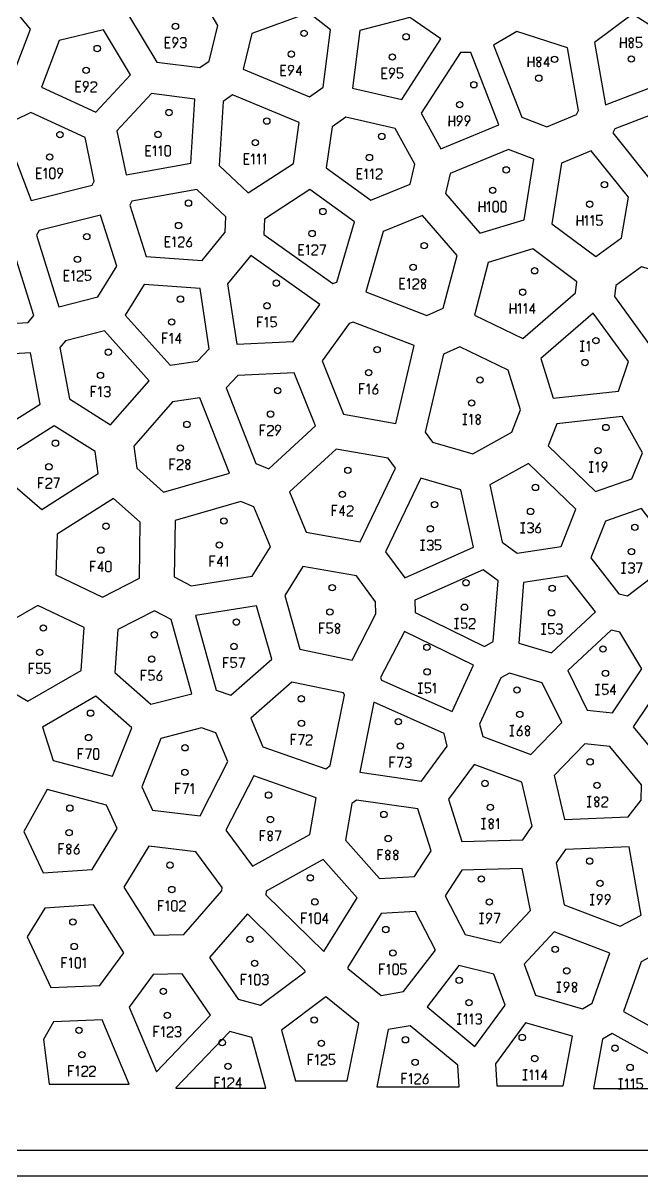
# Model space of a CAD drawing. Extents: x -13 to 2451, y -13 to 1232.
# Drawn here: x 1415 to 1719, y -13 to 552 of the extents above; entities that cross this region are included whole.
import ezdxf

# ---------------------------------------------------------------- set-up
doc = ezdxf.new("R2010")
doc.units = 0
for name, color, linetype in [('BOARDCUT', 7, 'CONTINUOUS'), ('OUTLINES', 7, 'CONTINUOUS'), ('PINHOLES', 7, 'CONTINUOUS'), ('STOCK', 7, 'CONTINUOUS')]:
    doc.layers.add(name, color=color, linetype=linetype)

msp = doc.modelspace()

# ---------------------------------------------------------------- linework, layer by layer
at = {"layer": 'BOARDCUT'}
msp.add_lwpolyline([(0, 0), (2438.4, 0), (2438.4, 1219.2), (0, 1219.2)], close=True, dxfattribs=at)
at = {"layer": 'OUTLINES'}
for points in [[(1392.742, 572.893), (1375.051, 547.032), (1402.722, 522.812), (1410.323, 526.526), (1419.034, 549.236), (1400.861, 571.263), (1392.742, 572.893)], [(1502.067, 530.45), (1506.69, 533.621), (1510.907, 551.05), (1501.019, 567.838), (1474.265, 569.304), (1467.623, 555.267), (1480.912, 533.155), (1502.067, 530.45)], [(1555.474, 557.298), (1527.481, 547.097), (1523.251, 529.614), (1555.902, 516.143), (1562.583, 520.869), (1566.091, 548.994), (1555.474, 557.298)], [(1620.261, 544.625), (1604.945, 555.071), (1580.474, 548.61), (1576.96, 520.434), (1601.111, 514.843), (1620.261, 544.625)], [(1700.89, 512.208), (1730.303, 523.552), (1731.455, 545.714), (1714.233, 556.657), (1695.501, 542.807), (1700.89, 512.208)], [(1433.127, 543.677), (1424.392, 520.907), (1451.148, 508.636), (1468.067, 526.847), (1454.784, 548.95), (1433.127, 543.677)], [(1657.48, 548.206), (1646.081, 541.495), (1659.837, 506.191), (1672.167, 501.361), (1686.747, 507.471), (1687.76, 509.42), (1682.357, 540.103), (1657.48, 548.206)], [(1620.199, 490.607), (1648.654, 502.415), (1634.876, 537.777), (1629.814, 537.916), (1610.619, 508.063), (1620.199, 490.607)], [(1497.714, 483.692), (1499.611, 514.978), (1478.402, 517.69), (1461.433, 499.426), (1465.872, 477.914), (1497.714, 483.692)], [(1518.098, 517.044), (1513.451, 513.856), (1511.549, 482.486), (1525.774, 469.015), (1547.932, 483.486), (1550.817, 503.544), (1518.098, 517.044)], [(1750.007, 499.457), (1734.95, 511.735), (1705.482, 500.37), (1704.469, 498.422), (1722.602, 475.702), (1750.105, 485.227), (1750.007, 499.457)], [(1449.312, 472.867), (1450.336, 474.736), (1445.91, 496.189), (1419.151, 508.461), (1411.529, 504.736), (1407.605, 496.377), (1419.373, 465.337), (1449.312, 472.867)], [(1605.117, 473.376), (1607.485, 483.151), (1597.897, 500.622), (1573.668, 506.231), (1566.953, 501.481), (1564.06, 481.364), (1585.865, 465.516), (1605.117, 473.376)], [(1665.727, 485.546), (1653.342, 490.397), (1624.807, 478.556), (1622.435, 468.761), (1639.312, 449.241), (1661.051, 455.836), (1665.727, 485.546)], [(1696.157, 437.807), (1708.826, 447.101), (1712.158, 466.892), (1693.95, 489.705), (1679.323, 483.576), (1674.653, 453.901), (1696.157, 437.807)], [(1514.86, 457.269), (1500.651, 470.726), (1468.758, 464.938), (1467.73, 463.061), (1475.759, 437.871), (1503.15, 435.858), (1514.543, 449.729), (1514.86, 457.269)], [(1555.992, 470.68), (1533.759, 456.16), (1533.441, 448.586), (1567.306, 424.581), (1569.226, 425.286), (1577.807, 454.825), (1555.992, 470.68)], [(1453.322, 458.181), (1423.355, 450.644), (1421.966, 448.396), (1432.907, 413.284), (1452.09, 418.164), (1461.323, 433.078), (1453.322, 458.181)], [(1628.175, 438.448), (1611.282, 457.985), (1591.974, 450.103), (1583.372, 420.491), (1613.288, 408.927), (1621.398, 412.547), (1628.175, 438.448)], [(1417.852, 405.564), (1420.618, 408.977), (1409.711, 443.98), (1383.875, 435.956), (1382.481, 409.312), (1390.126, 403.915), (1417.852, 405.564)], [(1686.175, 420.003), (1686.81, 425.459), (1665.255, 441.592), (1643.49, 434.989), (1636.711, 409.081), (1660.413, 397.679), (1686.175, 420.003)], [(1547.766, 396.195), (1560.928, 414.417), (1527.097, 438.397), (1515.666, 424.48), (1520.144, 394.881), (1547.766, 396.195)], [(1742.789, 425.762), (1718.572, 432.868), (1705.964, 423.619), (1705.334, 418.203), (1722.528, 394.654), (1747.212, 401.052), (1742.789, 425.762)], [(1465.533, 409.187), (1487.466, 384.608), (1500.904, 386.517), (1506.641, 392.646), (1502.18, 422.136), (1474.796, 424.148), (1465.533, 409.187)], [(1712.137, 386.456), (1694.872, 410.101), (1669.192, 387.849), (1675.219, 368.399), (1707.27, 371.891), (1712.137, 386.456)], [(1436.21, 396.634), (1433.436, 393.211), (1438.125, 368.059), (1458.241, 355.415), (1477.248, 377.017), (1455.389, 401.514), (1436.21, 396.634)], [(1598.083, 356.114), (1607.064, 394.205), (1577.173, 405.759), (1575.249, 405.054), (1562.052, 386.783), (1572.53, 360.61), (1598.083, 356.114)], [(1423.735, 365.587), (1419.069, 390.62), (1391.392, 388.975), (1388.84, 346.529), (1392.684, 346.014), (1423.735, 365.587)], [(1621.468, 389.98), (1612.48, 351.86), (1616.111, 346.976), (1635.86, 341.179), (1654.979, 351.777), (1659.312, 362.698), (1653.268, 382.202), (1629.576, 393.6), (1621.468, 389.98)], [(1529.511, 336.423), (1535.847, 333.837), (1558.692, 354.829), (1548.251, 380.909), (1520.655, 379.596), (1514.902, 373.451), (1529.511, 336.423)], [(1488.692, 366.642), (1469.649, 345), (1471.181, 334.116), (1484.299, 322.343), (1516.659, 331.676), (1502.111, 368.548), (1488.692, 366.642)], [(1713.817, 328.859), (1719.031, 341.699), (1709.041, 359.415), (1677.117, 355.936), (1672.813, 345.089), (1695.974, 322.644), (1713.817, 328.859)], [(1424.529, 313.977), (1452.245, 331.465), (1450.724, 342.275), (1430.706, 354.857), (1399.659, 335.287), (1424.529, 313.977)], [(1580.69, 298.086), (1597.939, 334.16), (1594.322, 339.024), (1568.854, 343.505), (1546.004, 322.508), (1554.228, 302.732), (1580.69, 298.086)], [(1686.415, 314.004), (1663.224, 336.478), (1644.211, 325.938), (1650.315, 297.913), (1657.651, 292.546), (1679.274, 295.81), (1686.415, 314.004)], [(1630.029, 323.499), (1610.366, 329.271), (1593.122, 293.207), (1602.477, 280.486), (1636.141, 295.44), (1630.029, 323.499)], [(1431.538, 281.92), (1454.413, 270.972), (1472.412, 280.202), (1472.799, 307.663), (1459.78, 319.347), (1432.084, 301.872), (1431.538, 281.92)], [(1536.672, 295.564), (1528.503, 315.207), (1522.208, 317.776), (1489.923, 308.465), (1489.534, 280.86), (1497.84, 276.545), (1527.795, 281.286), (1536.672, 295.564)], [(1711.77, 271.59), (1736.714, 290.747), (1718.538, 314.308), (1700.865, 308.152), (1693.801, 290.154), (1707.538, 272.61), (1711.77, 271.59)], [(1588.139, 268.703), (1578.837, 281.35), (1552.536, 285.968), (1543.653, 271.68), (1551.133, 245.437), (1576.682, 240.118), (1588.397, 262.754), (1588.139, 268.703)], [(1640.921, 284.289), (1607.389, 269.393), (1607.648, 263.433), (1641.653, 246.833), (1645.912, 249.176), (1648.237, 278.936), (1640.921, 284.289)], [(1674.522, 243.654), (1695.999, 263.713), (1682.2, 281.337), (1660.711, 278.093), (1658.395, 248.438), (1674.522, 243.654)], [(1445.344, 256.035), (1422.643, 266.9), (1408.423, 258.644), (1402.382, 244.068), (1407.032, 226.3), (1417.68, 219.946), (1443.876, 235.061), (1445.344, 256.035)], [(1517.18, 222.855), (1537.29, 240.528), (1529.845, 266.646), (1500.011, 261.925), (1510.112, 225.341), (1517.18, 222.855)], [(1488.048, 260.007), (1479.812, 264.286), (1461.87, 255.085), (1460.395, 234.017), (1478.093, 218.419), (1498.105, 223.58), (1488.048, 260.007)], [(1718.742, 235.834), (1707.963, 253.813), (1703.743, 254.83), (1682.427, 234.921), (1691.948, 215.516), (1704.34, 214.292), (1718.742, 235.834)], [(1636.247, 237.604), (1602.363, 254.145), (1590.668, 231.546), (1591.13, 230.333), (1625.774, 214.847), (1636.247, 237.604)], [(1664.365, 193.892), (1679.462, 209.507), (1669.91, 228.974), (1653.853, 233.738), (1649.627, 231.413), (1639.199, 208.753), (1640.769, 202.573), (1664.365, 193.892)], [(1563.873, 186.792), (1566.027, 188.448), (1572.918, 222.853), (1572.458, 224.06), (1547.095, 229.34), (1527.036, 211.711), (1533.015, 197.661), (1563.873, 186.792)], [(1748.723, 225.266), (1728.804, 228.759), (1714.55, 207.438), (1729.981, 188.685), (1753.357, 208.026), (1748.723, 225.266)], [(1451.116, 222.379), (1424.99, 207.305), (1430.125, 190.93), (1459.329, 183.234), (1468.687, 206.893), (1451.116, 222.379)], [(1587.333, 219.552), (1580.437, 185.123), (1610.777, 180.822), (1623.375, 197.965), (1621.806, 204.142), (1587.333, 219.552)], [(1473.641, 178.059), (1478.847, 166.492), (1502.169, 163.736), (1515.841, 190.476), (1509.907, 204.421), (1502.909, 206.882), (1483.012, 201.751), (1473.641, 178.059)], [(1712.11, 163.236), (1718.354, 171.442), (1718.592, 178.939), (1703.078, 197.794), (1690.747, 199.012), (1675.773, 183.524), (1680.753, 161.981), (1712.11, 163.236)], [(1664.987, 158.693), (1659.993, 180.294), (1636.527, 188.927), (1623.99, 171.867), (1630.521, 151.252), (1660.376, 152.044), (1664.987, 158.693)], [(1514.88, 156.718), (1527.89, 139.095), (1556.015, 154.674), (1559.172, 172.669), (1528.55, 183.454), (1514.88, 156.718)], [(1449.22, 137.494), (1461.468, 157.517), (1456.304, 168.989), (1427.298, 176.632), (1415.824, 156.179), (1425.231, 135.919), (1449.22, 137.494)], [(1578.788, 171.507), (1576.648, 169.863), (1573.488, 151.849), (1590.192, 133.004), (1607.253, 133.976), (1615.425, 146.672), (1608.909, 167.238), (1578.788, 171.507)], [(1477.006, 148.894), (1464.766, 128.883), (1479.737, 105.281), (1494.241, 105.559), (1512.861, 126.951), (1513.021, 128.692), (1500.123, 146.162), (1477.006, 148.894)], [(1708.174, 109.652), (1718.386, 115.147), (1712.462, 148.604), (1681.304, 147.357), (1676.735, 140.767), (1680.704, 120.163), (1708.174, 109.652)], [(1562.831, 97.226), (1579.191, 123.611), (1562.596, 142.332), (1534.624, 126.837), (1534.463, 125.09), (1562.831, 97.226)], [(1630.479, 137.187), (1622.349, 124.556), (1632.111, 105.622), (1649.363, 101.465), (1664.086, 117.337), (1660.111, 137.972), (1630.479, 137.187)], [(1464.764, 96.686), (1449.908, 120.104), (1426.12, 118.542), (1417.38, 104.446), (1429.068, 79.6), (1453.014, 80.623), (1464.764, 96.686)], [(1531.762, 71.046), (1553.656, 87.407), (1553.605, 88.013), (1525.419, 115.697), (1506.859, 94.374), (1520.843, 74.008), (1531.762, 71.046)], [(1607.841, 116.845), (1590.937, 115.883), (1574.623, 89.571), (1574.675, 88.962), (1590.943, 75.719), (1601.844, 77.624), (1617.563, 97.991), (1607.841, 116.845)], [(1694.464, 72.023), (1703.059, 96.442), (1675.73, 106.899), (1661.104, 91.133), (1666.591, 75.844), (1689.668, 69.156), (1694.464, 72.023)], [(1739.305, 51.528), (1753.02, 73.03), (1731.219, 96.938), (1728.441, 97.663), (1718.343, 92.228), (1709.799, 67.955), (1739.305, 51.528)], [(1507.372, 66.067), (1493.484, 86.293), (1479.126, 86.018), (1467.403, 69.993), (1480.748, 38.358), (1507.372, 66.067)], [(1646.208, 86.26), (1629.1, 90.382), (1613.448, 70.102), (1636.881, 50.738), (1651.685, 70.998), (1646.208, 86.26)], [(1548.988, 33.86), (1574.361, 33.86), (1579.958, 61.949), (1563.84, 75.07), (1542.067, 58.799), (1548.988, 33.86)], [(1428.189, 32.216), (1467.382, 32.216), (1467.394, 32.354), (1454.125, 63.808), (1430.37, 62.793), (1425.369, 54.197), (1428.189, 32.216)], [(1647.688, 31.524), (1680.253, 31.524), (1684.676, 55.751), (1661.752, 62.394), (1647.021, 42.233), (1647.688, 31.524)], [(1490.217, 30.359), (1534.49, 30.359), (1527.596, 55.197), (1516.781, 58.131), (1490.229, 30.497), (1490.217, 30.359)], [(1588.842, 30.948), (1629.209, 30.948), (1628.542, 41.652), (1605.235, 60.912), (1594.438, 59.026), (1588.842, 30.948)], [(1695.034, 30.175), (1734.309, 30.175), (1733.593, 40.803), (1704.194, 57.17), (1699.444, 54.331), (1695.034, 30.175)]]:
    msp.add_lwpolyline(points, close=True, dxfattribs=at)
at = {"layer": 'PINHOLES'}
for centre in [(1490.121, 550.641), (1553.171, 547.269), (1603.196, 545.564), (1451.768, 539.8), (1546.891, 537.043), (1596.448, 535.641), (1675.929, 534.481), (1713.551, 534.701), (1446.314, 529.111), (1668.24, 525.268), (1636.381, 522.047), (1486.94, 508.428), (1629.438, 512.259), (1534.896, 504.241), (1433.471, 497.565), (1481.583, 497.69), (1591.26, 496.728), (1529.252, 493.651), (1428.449, 486.667), (1585.205, 486.368), (1652.254, 480.333), (1700.419, 473.057), (1645.649, 470.314), (1496.509, 464.031), (1693.155, 463.505), (1562.384, 459.927), (1491.619, 453.072), (1446.639, 447.613), (1557.122, 449.142), (1612.068, 443.227), (1442.087, 436.51), (1606.618, 432.536), (1666.167, 430.882), (1539.544, 424.825), (1492.562, 416.999), (1660.335, 420.394), (1534.989, 413.723), (1488.288, 405.786), (1696.223, 396.676), (1457.203, 390.978), (1588.962, 392.232), (1690.897, 385.922), (1453.367, 379.607), (1584.858, 380.956), (1639.421, 377.378), (1540.26, 372.12), (1635.293, 366.11), (1536.714, 360.656), (1495.724, 355.57), (1701.1, 354.081), (1431.301, 346.39), (1492.494, 344.013), (1697.225, 342.723), (1428.062, 334.835), (1574.616, 333.067), (1571.961, 321.365), (1666.596, 324.691), (1617.108, 316.251), (1664.177, 312.937), (1456.041, 305.71), (1513.846, 308.263), (1615.08, 304.423), (1715.307, 305.149), (1453.521, 293.977), (1511.627, 296.47), (1713.659, 293.262), (1566.958, 275.609), (1632.541, 277.977), (1674.781, 275.281), (1631.782, 266.001), (1519.968, 258.72), (1565.808, 263.664), (1674.46, 263.286), (1425.343, 255.799), (1479.773, 252.509), (1423.514, 243.939), (1518.779, 246.779), (1613.352, 246.34), (1699.67, 245.518), (1478.482, 240.579), (1613.493, 234.341), (1700.906, 233.582), (1657.51, 225.439), (1551.802, 221.133), (1448.47, 214.089), (1658.918, 213.522), (1551.88, 209.134), (1599.349, 209.951), (1447.52, 202.127), (1494.804, 197.128), (1600.342, 197.992), (1494.713, 185.128), (1693.402, 190.223), (1641.838, 179.627), (1535.758, 173.922), (1696.788, 178.71), (1438.335, 167.545), (1592.287, 164.443), (1644.472, 167.92), (1536.667, 161.956), (1437.977, 155.551), (1594.412, 152.632), (1693.199, 141.589), (1487.43, 139.619), (1556.267, 133.391), (1640.024, 132.839), (1698.251, 130.704), (1488.305, 127.651), (1558.462, 121.593), (1643.994, 121.514), (1439.824, 111.741), (1593.228, 108.061), (1526.67, 103.277), (1440.467, 99.758), (1596.702, 96.575), (1676.276, 98.378), (1528.907, 91.487), (1681.935, 87.796), (1484.129, 77.811), (1629.224, 83.181), (1634.011, 72.177), (1486.099, 65.974), (1558.125, 63.721), (1442.795, 58.622), (1660.109, 55.153), (1513.042, 52.663), (1561.667, 52.256), (1602.872, 54.021), (1705.605, 49.908), (1444.254, 46.711), (1666.247, 44.842), (1515.886, 41.005), (1607.613, 42.997), (1713.009, 40.464)]:
    msp.add_circle(centre, 1.55, dxfattribs=at)
at = {"layer": 'STOCK'}
msp.add_lwpolyline([(-12.7, -12.7), (2451.1, -12.7), (2451.1, 1231.9), (-12.7, 1231.9)], close=True, dxfattribs=at)
at = {"layer": 'TEXT'}
for points in [[(1487.521, 545.141), (1485.021, 545.141), (1485.021, 542.641), (1486.821, 542.641), (1485.021, 542.641), (1485.021, 540.141), (1487.521, 540.141)], [(1489.121, 540.141), (1490.721, 542.391), (1491.371, 543.741), (1490.971, 544.841), (1489.871, 545.141), (1488.921, 544.741), (1488.621, 543.641), (1489.121, 542.641), (1490.371, 542.491), (1491.221, 543.241)], [(1492.471, 544.441), (1493.171, 545.141), (1494.521, 545.141), (1495.221, 544.441), (1495.221, 543.291), (1494.521, 542.641), (1493.571, 542.641), (1494.521, 542.641), (1495.221, 541.991), (1495.221, 540.841), (1494.521, 540.141), (1493.171, 540.141), (1492.471, 540.841)], [(1708.326, 545.201), (1708.326, 540.201), (1708.326, 542.701), (1711.076, 542.701), (1711.076, 545.201), (1711.076, 540.201)], [(1718.776, 545.201), (1716.026, 545.201), (1716.026, 542.951), (1717.726, 543.101), (1718.576, 542.501), (1718.776, 541.601), (1718.326, 540.501), (1716.826, 540.201), (1716.026, 540.801)], [(1544.291, 531.543), (1541.791, 531.543), (1541.791, 529.043), (1543.591, 529.043), (1541.791, 529.043), (1541.791, 526.543), (1544.291, 526.543)], [(1545.891, 526.543), (1547.491, 528.793), (1548.141, 530.143), (1547.741, 531.243), (1546.641, 531.543), (1545.691, 531.143), (1545.391, 530.043), (1545.891, 529.043), (1547.141, 528.893), (1547.991, 529.643)], [(1551.341, 526.543), (1551.341, 531.543), (1549.241, 528.143), (1551.991, 528.143)], [(1663.015, 535.768), (1663.015, 530.768), (1663.015, 533.268), (1665.765, 533.268), (1665.765, 535.768), (1665.765, 530.768)], [(1672.815, 530.768), (1672.815, 535.768), (1670.715, 532.368), (1673.465, 532.368)], [(1593.848, 530.141), (1591.348, 530.141), (1591.348, 527.641), (1593.148, 527.641), (1591.348, 527.641), (1591.348, 525.141), (1593.848, 525.141)], [(1595.448, 525.141), (1597.048, 527.391), (1597.698, 528.741), (1597.298, 529.841), (1596.198, 530.141), (1595.248, 529.741), (1594.948, 528.641), (1595.448, 527.641), (1596.698, 527.491), (1597.548, 528.241)], [(1601.548, 530.141), (1598.798, 530.141), (1598.798, 527.891), (1600.498, 528.041), (1601.348, 527.441), (1601.548, 526.541), (1601.098, 525.441), (1599.598, 525.141), (1598.798, 525.741)], [(1443.714, 523.611), (1441.214, 523.611), (1441.214, 521.111), (1443.014, 521.111), (1441.214, 521.111), (1441.214, 518.611), (1443.714, 518.611)], [(1445.314, 518.611), (1446.914, 520.861), (1447.564, 522.211), (1447.164, 523.311), (1446.064, 523.611), (1445.114, 523.211), (1444.814, 522.111), (1445.314, 521.111), (1446.564, 520.961), (1447.414, 521.711)], [(1448.664, 522.711), (1449.314, 523.511), (1450.764, 523.511), (1451.414, 522.711), (1451.414, 521.611), (1448.664, 519.211), (1448.664, 518.611), (1451.414, 518.611)], [(1624.213, 506.759), (1624.213, 501.759), (1624.213, 504.259), (1626.963, 504.259), (1626.963, 506.759), (1626.963, 501.759)], [(1628.563, 501.759), (1630.163, 504.009), (1630.813, 505.359), (1630.413, 506.459), (1629.313, 506.759), (1628.363, 506.359), (1628.063, 505.259), (1628.563, 504.259), (1629.813, 504.109), (1630.663, 504.859)], [(1632.413, 501.759), (1634.013, 504.009), (1634.663, 505.359), (1634.263, 506.459), (1633.163, 506.759), (1632.213, 506.359), (1631.913, 505.259), (1632.413, 504.259), (1633.663, 504.109), (1634.513, 504.859)], [(1478.058, 492.19), (1475.558, 492.19), (1475.558, 489.69), (1477.358, 489.69), (1475.558, 489.69), (1475.558, 487.19), (1478.058, 487.19)], [(1479.258, 490.94), (1480.158, 492.19), (1480.158, 487.19)], [(1482.108, 490.94), (1483.008, 492.19), (1483.008, 487.19)], [(1526.227, 488.151), (1523.727, 488.151), (1523.727, 485.651), (1525.527, 485.651), (1523.727, 485.651), (1523.727, 483.151), (1526.227, 483.151)], [(1527.427, 486.901), (1528.327, 488.151), (1528.327, 483.151)], [(1530.277, 486.901), (1531.177, 488.151), (1531.177, 483.151)], [(1533.127, 486.901), (1534.027, 488.151), (1534.027, 483.151)], [(1424.424, 481.167), (1421.924, 481.167), (1421.924, 478.667), (1423.724, 478.667), (1421.924, 478.667), (1421.924, 476.167), (1424.424, 476.167)], [(1425.624, 479.917), (1426.524, 481.167), (1426.524, 476.167)], [(1432.724, 476.167), (1434.324, 478.417), (1434.974, 479.767), (1434.574, 480.867), (1433.474, 481.167), (1432.524, 480.767), (1432.224, 479.667), (1432.724, 478.667), (1433.974, 478.517), (1434.824, 479.267)], [(1581.68, 480.868), (1579.18, 480.868), (1579.18, 478.368), (1580.98, 478.368), (1579.18, 478.368), (1579.18, 475.868), (1581.68, 475.868)], [(1582.88, 479.618), (1583.78, 480.868), (1583.78, 475.868)], [(1585.73, 479.618), (1586.63, 480.868), (1586.63, 475.868)], [(1588.48, 479.968), (1589.13, 480.768), (1590.58, 480.768), (1591.23, 479.968), (1591.23, 478.868), (1588.48, 476.468), (1588.48, 475.868), (1591.23, 475.868)], [(1638.999, 464.814), (1638.999, 459.814), (1638.999, 462.314), (1641.749, 462.314), (1641.749, 464.814), (1641.749, 459.814)], [(1642.949, 463.564), (1643.849, 464.814), (1643.849, 459.814)], [(1687.005, 458.005), (1687.005, 453.005), (1687.005, 455.505), (1689.755, 455.505), (1689.755, 458.005), (1689.755, 453.005)], [(1690.955, 456.755), (1691.855, 458.005), (1691.855, 453.005)], [(1693.805, 456.755), (1694.705, 458.005), (1694.705, 453.005)], [(1699.305, 458.005), (1696.555, 458.005), (1696.555, 455.755), (1698.255, 455.905), (1699.105, 455.305), (1699.305, 454.405), (1698.855, 453.305), (1697.355, 453.005), (1696.555, 453.605)], [(1487.594, 447.572), (1485.094, 447.572), (1485.094, 445.072), (1486.894, 445.072), (1485.094, 445.072), (1485.094, 442.572), (1487.594, 442.572)], [(1488.794, 446.322), (1489.694, 447.572), (1489.694, 442.572)], [(1491.544, 446.672), (1492.194, 447.472), (1493.644, 447.472), (1494.294, 446.672), (1494.294, 445.572), (1491.544, 443.172), (1491.544, 442.572), (1494.294, 442.572)], [(1497.644, 447.572), (1496.044, 445.322), (1495.394, 443.972), (1495.794, 442.872), (1496.894, 442.572), (1497.844, 442.972), (1498.144, 444.072), (1497.644, 445.072), (1496.394, 445.222), (1495.544, 444.472)], [(1553.097, 443.642), (1550.597, 443.642), (1550.597, 441.142), (1552.397, 441.142), (1550.597, 441.142), (1550.597, 438.642), (1553.097, 438.642)], [(1554.297, 442.392), (1555.197, 443.642), (1555.197, 438.642)], [(1557.047, 442.742), (1557.697, 443.542), (1559.147, 443.542), (1559.797, 442.742), (1559.797, 441.642), (1557.047, 439.242), (1557.047, 438.642), (1559.797, 438.642)], [(1560.897, 443.642), (1563.647, 443.642), (1561.797, 438.642)], [(1438.062, 431.01), (1435.562, 431.01), (1435.562, 428.51), (1437.362, 428.51), (1435.562, 428.51), (1435.562, 426.01), (1438.062, 426.01)], [(1439.262, 429.76), (1440.162, 431.01), (1440.162, 426.01)], [(1442.012, 430.11), (1442.662, 430.91), (1444.112, 430.91), (1444.762, 430.11), (1444.762, 429.01), (1442.012, 426.61), (1442.012, 426.01), (1444.762, 426.01)], [(1448.612, 431.01), (1445.862, 431.01), (1445.862, 428.76), (1447.562, 428.91), (1448.412, 428.31), (1448.612, 427.41), (1448.162, 426.31), (1446.662, 426.01), (1445.862, 426.61)], [(1602.593, 427.036), (1600.093, 427.036), (1600.093, 424.536), (1601.893, 424.536), (1600.093, 424.536), (1600.093, 422.036), (1602.593, 422.036)], [(1603.793, 425.786), (1604.693, 427.036), (1604.693, 422.036)], [(1606.543, 426.136), (1607.193, 426.936), (1608.643, 426.936), (1609.293, 426.136), (1609.293, 425.036), (1606.543, 422.636), (1606.543, 422.036), (1609.293, 422.036)], [(1654.185, 414.894), (1654.185, 409.894), (1654.185, 412.394), (1656.935, 412.394), (1656.935, 414.894), (1656.935, 409.894)], [(1658.135, 413.644), (1659.035, 414.894), (1659.035, 409.894)], [(1660.985, 413.644), (1661.885, 414.894), (1661.885, 409.894)], [(1665.835, 409.894), (1665.835, 414.894), (1663.735, 411.494), (1666.485, 411.494)], [(1532.889, 408.223), (1530.389, 408.223), (1530.389, 405.723), (1532.189, 405.723), (1530.389, 405.723), (1530.389, 403.223)], [(1534.089, 406.973), (1534.989, 408.223), (1534.989, 403.223)], [(1539.589, 408.223), (1536.839, 408.223), (1536.839, 405.973), (1538.539, 406.123), (1539.389, 405.523), (1539.589, 404.623), (1539.139, 403.523), (1537.639, 403.223), (1536.839, 403.823)], [(1486.188, 400.286), (1483.688, 400.286), (1483.688, 397.786), (1485.488, 397.786), (1483.688, 397.786), (1483.688, 395.286)], [(1487.388, 399.036), (1488.288, 400.286), (1488.288, 395.286)], [(1492.238, 395.286), (1492.238, 400.286), (1490.138, 396.886), (1492.888, 396.886)], [(1688.472, 396.422), (1690.472, 396.422), (1689.472, 396.422), (1689.472, 391.422), (1688.472, 391.422), (1690.472, 391.422)], [(1691.922, 395.172), (1692.822, 396.422), (1692.822, 391.422)], [(1451.267, 374.107), (1448.767, 374.107), (1448.767, 371.607), (1450.567, 371.607), (1448.767, 371.607), (1448.767, 369.107)], [(1452.467, 372.857), (1453.367, 374.107), (1453.367, 369.107)], [(1455.217, 373.407), (1455.917, 374.107), (1457.267, 374.107), (1457.967, 373.407), (1457.967, 372.257), (1457.267, 371.607), (1456.317, 371.607), (1457.267, 371.607), (1457.967, 370.957), (1457.967, 369.807), (1457.267, 369.107), (1455.917, 369.107), (1455.217, 369.807)], [(1582.758, 375.456), (1580.258, 375.456), (1580.258, 372.956), (1582.058, 372.956), (1580.258, 372.956), (1580.258, 370.456)], [(1583.958, 374.206), (1584.858, 375.456), (1584.858, 370.456)], [(1588.958, 375.456), (1587.358, 373.206), (1586.708, 371.856), (1587.108, 370.756), (1588.208, 370.456), (1589.158, 370.856), (1589.458, 371.956), (1588.958, 372.956), (1587.708, 373.106), (1586.858, 372.356)], [(1630.943, 360.61), (1632.943, 360.61), (1631.943, 360.61), (1631.943, 355.61), (1630.943, 355.61), (1632.943, 355.61)], [(1634.393, 359.36), (1635.293, 360.61), (1635.293, 355.61)], [(1534.114, 355.156), (1531.614, 355.156), (1531.614, 352.656), (1533.414, 352.656), (1531.614, 352.656), (1531.614, 350.156)], [(1535.214, 354.256), (1535.864, 355.056), (1537.314, 355.056), (1537.964, 354.256), (1537.964, 353.156), (1535.214, 350.756), (1535.214, 350.156), (1537.964, 350.156)], [(1539.564, 350.156), (1541.164, 352.406), (1541.814, 353.756), (1541.414, 354.856), (1540.314, 355.156), (1539.364, 354.756), (1539.064, 353.656), (1539.564, 352.656), (1540.814, 352.506), (1541.664, 353.256)], [(1489.894, 338.513), (1487.394, 338.513), (1487.394, 336.013), (1489.194, 336.013), (1487.394, 336.013), (1487.394, 333.513)], [(1490.994, 337.613), (1491.644, 338.413), (1493.094, 338.413), (1493.744, 337.613), (1493.744, 336.513), (1490.994, 334.113), (1490.994, 333.513), (1493.744, 333.513)], [(1692.875, 337.223), (1694.875, 337.223), (1693.875, 337.223), (1693.875, 332.223), (1692.875, 332.223), (1694.875, 332.223)], [(1696.325, 335.973), (1697.225, 337.223), (1697.225, 332.223)], [(1699.575, 332.223), (1701.175, 334.473), (1701.825, 335.823), (1701.425, 336.923), (1700.325, 337.223), (1699.375, 336.823), (1699.075, 335.723), (1699.575, 334.723), (1700.825, 334.573), (1701.675, 335.323)], [(1425.462, 329.335), (1422.962, 329.335), (1422.962, 326.835), (1424.762, 326.835), (1422.962, 326.835), (1422.962, 324.335)], [(1426.562, 328.435), (1427.212, 329.235), (1428.662, 329.235), (1429.312, 328.435), (1429.312, 327.335), (1426.562, 324.935), (1426.562, 324.335), (1429.312, 324.335)], [(1430.412, 329.335), (1433.162, 329.335), (1431.312, 324.335)], [(1569.361, 315.865), (1566.861, 315.865), (1566.861, 313.365), (1568.661, 313.365), (1566.861, 313.365), (1566.861, 310.865)], [(1572.561, 310.865), (1572.561, 315.865), (1570.461, 312.465), (1573.211, 312.465)], [(1574.311, 314.965), (1574.961, 315.765), (1576.411, 315.765), (1577.061, 314.965), (1577.061, 313.865), (1574.311, 311.465), (1574.311, 310.865), (1577.061, 310.865)], [(1659.327, 307.437), (1661.327, 307.437), (1660.327, 307.437), (1660.327, 302.437), (1659.327, 302.437), (1661.327, 302.437)], [(1662.677, 306.737), (1663.377, 307.437), (1664.727, 307.437), (1665.427, 306.737), (1665.427, 305.587), (1664.727, 304.937), (1663.777, 304.937), (1664.727, 304.937), (1665.427, 304.287), (1665.427, 303.137), (1664.727, 302.437), (1663.377, 302.437), (1662.677, 303.137)], [(1668.777, 307.437), (1667.177, 305.187), (1666.527, 303.837), (1666.927, 302.737), (1668.027, 302.437), (1668.977, 302.837), (1669.277, 303.937), (1668.777, 304.937), (1667.527, 305.087), (1666.677, 304.337)], [(1610.23, 298.923), (1612.23, 298.923), (1611.23, 298.923), (1611.23, 293.923), (1610.23, 293.923), (1612.23, 293.923)], [(1613.58, 298.223), (1614.28, 298.923), (1615.63, 298.923), (1616.33, 298.223), (1616.33, 297.073), (1615.63, 296.423), (1614.68, 296.423), (1615.63, 296.423), (1616.33, 295.773), (1616.33, 294.623), (1615.63, 293.923), (1614.28, 293.923), (1613.58, 294.623)], [(1620.18, 298.923), (1617.43, 298.923), (1617.43, 296.673), (1619.13, 296.823), (1619.98, 296.223), (1620.18, 295.323), (1619.73, 294.223), (1618.23, 293.923), (1617.43, 294.523)], [(1450.921, 288.477), (1448.421, 288.477), (1448.421, 285.977), (1450.221, 285.977), (1448.421, 285.977), (1448.421, 283.477)], [(1454.121, 283.477), (1454.121, 288.477), (1452.021, 285.077), (1454.771, 285.077)], [(1509.527, 290.97), (1507.027, 290.97), (1507.027, 288.47), (1508.827, 288.47), (1507.027, 288.47), (1507.027, 285.97)], [(1512.727, 285.97), (1512.727, 290.97), (1510.627, 287.57), (1513.377, 287.57)], [(1514.577, 289.72), (1515.477, 290.97), (1515.477, 285.97)], [(1708.809, 287.762), (1710.809, 287.762), (1709.809, 287.762), (1709.809, 282.762), (1708.809, 282.762), (1710.809, 282.762)], [(1712.159, 287.062), (1712.859, 287.762), (1714.209, 287.762), (1714.909, 287.062), (1714.909, 285.912), (1714.209, 285.262), (1713.259, 285.262), (1714.209, 285.262), (1714.909, 284.612), (1714.909, 283.462), (1714.209, 282.762), (1712.859, 282.762), (1712.159, 283.462)], [(1716.009, 287.762), (1718.759, 287.762), (1716.909, 282.762)], [(1626.932, 260.501), (1628.932, 260.501), (1627.932, 260.501), (1627.932, 255.501), (1626.932, 255.501), (1628.932, 255.501)], [(1633.032, 260.501), (1630.282, 260.501), (1630.282, 258.251), (1631.982, 258.401), (1632.832, 257.801), (1633.032, 256.901), (1632.582, 255.801), (1631.082, 255.501), (1630.282, 256.101)], [(1634.132, 259.601), (1634.782, 260.401), (1636.232, 260.401), (1636.882, 259.601), (1636.882, 258.501), (1634.132, 256.101), (1634.132, 255.501), (1636.882, 255.501)], [(1563.208, 258.164), (1560.708, 258.164), (1560.708, 255.664), (1562.508, 255.664), (1560.708, 255.664), (1560.708, 253.164)], [(1567.058, 258.164), (1564.308, 258.164), (1564.308, 255.914), (1566.008, 256.064), (1566.858, 255.464), (1567.058, 254.564), (1566.608, 253.464), (1565.108, 253.164), (1564.308, 253.764)], [(1669.61, 257.786), (1671.61, 257.786), (1670.61, 257.786), (1670.61, 252.786), (1669.61, 252.786), (1671.61, 252.786)], [(1675.71, 257.786), (1672.96, 257.786), (1672.96, 255.536), (1674.66, 255.686), (1675.51, 255.086), (1675.71, 254.186), (1675.26, 253.086), (1673.76, 252.786), (1672.96, 253.386)], [(1676.81, 257.086), (1677.51, 257.786), (1678.86, 257.786), (1679.56, 257.086), (1679.56, 255.936), (1678.86, 255.286), (1677.91, 255.286), (1678.86, 255.286), (1679.56, 254.636), (1679.56, 253.486), (1678.86, 252.786), (1677.51, 252.786), (1676.81, 253.486)], [(1420.914, 238.439), (1418.414, 238.439), (1418.414, 235.939), (1420.214, 235.939), (1418.414, 235.939), (1418.414, 233.439)], [(1424.764, 238.439), (1422.014, 238.439), (1422.014, 236.189), (1423.714, 236.339), (1424.564, 235.739), (1424.764, 234.839), (1424.314, 233.739), (1422.814, 233.439), (1422.014, 234.039)], [(1428.614, 238.439), (1425.864, 238.439), (1425.864, 236.189), (1427.564, 236.339), (1428.414, 235.739), (1428.614, 234.839), (1428.164, 233.739), (1426.664, 233.439), (1425.864, 234.039)], [(1516.179, 241.279), (1513.679, 241.279), (1513.679, 238.779), (1515.479, 238.779), (1513.679, 238.779), (1513.679, 236.279)], [(1520.029, 241.279), (1517.279, 241.279), (1517.279, 239.029), (1518.979, 239.179), (1519.829, 238.579), (1520.029, 237.679), (1519.579, 236.579), (1518.079, 236.279), (1517.279, 236.879)], [(1521.129, 241.279), (1523.879, 241.279), (1522.029, 236.279)], [(1475.882, 235.079), (1473.382, 235.079), (1473.382, 232.579), (1475.182, 232.579), (1473.382, 232.579), (1473.382, 230.079)], [(1479.732, 235.079), (1476.982, 235.079), (1476.982, 232.829), (1478.682, 232.979), (1479.532, 232.379), (1479.732, 231.479), (1479.282, 230.379), (1477.782, 230.079), (1476.982, 230.679)], [(1483.082, 235.079), (1481.482, 232.829), (1480.832, 231.479), (1481.232, 230.379), (1482.332, 230.079), (1483.282, 230.479), (1483.582, 231.579), (1483.082, 232.579), (1481.832, 232.729), (1480.982, 231.979)], [(1609.143, 228.841), (1611.143, 228.841), (1610.143, 228.841), (1610.143, 223.841), (1609.143, 223.841), (1611.143, 223.841)], [(1615.243, 228.841), (1612.493, 228.841), (1612.493, 226.591), (1614.193, 226.741), (1615.043, 226.141), (1615.243, 225.241), (1614.793, 224.141), (1613.293, 223.841), (1612.493, 224.441)], [(1616.443, 227.591), (1617.343, 228.841), (1617.343, 223.841)], [(1696.056, 228.082), (1698.056, 228.082), (1697.056, 228.082), (1697.056, 223.082), (1696.056, 223.082), (1698.056, 223.082)], [(1702.156, 228.082), (1699.406, 228.082), (1699.406, 225.832), (1701.106, 225.982), (1701.956, 225.382), (1702.156, 224.482), (1701.706, 223.382), (1700.206, 223.082), (1699.406, 223.682)], [(1705.356, 223.082), (1705.356, 228.082), (1703.256, 224.682), (1706.006, 224.682)], [(1549.28, 203.634), (1546.78, 203.634), (1546.78, 201.134), (1548.58, 201.134), (1546.78, 201.134), (1546.78, 198.634)], [(1550.38, 203.634), (1553.13, 203.634), (1551.28, 198.634)], [(1554.23, 202.734), (1554.88, 203.534), (1556.33, 203.534), (1556.98, 202.734), (1556.98, 201.634), (1554.23, 199.234), (1554.23, 198.634), (1556.98, 198.634)], [(1654.068, 208.022), (1656.068, 208.022), (1655.068, 208.022), (1655.068, 203.022), (1654.068, 203.022), (1656.068, 203.022)], [(1659.668, 208.022), (1658.068, 205.772), (1657.418, 204.422), (1657.818, 203.322), (1658.918, 203.022), (1659.868, 203.422), (1660.168, 204.522), (1659.668, 205.522), (1658.418, 205.672), (1657.568, 204.922)], [(1444.92, 196.627), (1442.42, 196.627), (1442.42, 194.127), (1444.22, 194.127), (1442.42, 194.127), (1442.42, 191.627)], [(1446.02, 196.627), (1448.77, 196.627), (1446.92, 191.627)], [(1597.742, 192.492), (1595.242, 192.492), (1595.242, 189.992), (1597.042, 189.992), (1595.242, 189.992), (1595.242, 187.492)], [(1598.842, 192.492), (1601.592, 192.492), (1599.742, 187.492)], [(1602.692, 191.792), (1603.392, 192.492), (1604.742, 192.492), (1605.442, 191.792), (1605.442, 190.642), (1604.742, 189.992), (1603.792, 189.992), (1604.742, 189.992), (1605.442, 189.342), (1605.442, 188.192), (1604.742, 187.492), (1603.392, 187.492), (1602.692, 188.192)], [(1492.613, 179.628), (1490.113, 179.628), (1490.113, 177.128), (1491.913, 177.128), (1490.113, 177.128), (1490.113, 174.628)], [(1493.713, 179.628), (1496.463, 179.628), (1494.613, 174.628)], [(1497.663, 178.378), (1498.563, 179.628), (1498.563, 174.628)], [(1691.938, 173.21), (1693.938, 173.21), (1692.938, 173.21), (1692.938, 168.21), (1691.938, 168.21), (1693.938, 168.21)], [(1699.138, 172.31), (1699.788, 173.11), (1701.238, 173.11), (1701.888, 172.31), (1701.888, 171.21), (1699.138, 168.81), (1699.138, 168.21), (1701.888, 168.21)], [(1640.122, 162.42), (1642.122, 162.42), (1641.122, 162.42), (1641.122, 157.42), (1640.122, 157.42), (1642.122, 157.42)], [(1647.422, 161.17), (1648.322, 162.42), (1648.322, 157.42)], [(1534.067, 156.456), (1531.567, 156.456), (1531.567, 153.956), (1533.367, 153.956), (1531.567, 153.956), (1531.567, 151.456)], [(1539.017, 156.456), (1541.767, 156.456), (1539.917, 151.456)], [(1435.377, 150.051), (1432.877, 150.051), (1432.877, 147.551), (1434.677, 147.551), (1432.877, 147.551), (1432.877, 145.051)], [(1442.577, 150.051), (1440.977, 147.801), (1440.327, 146.451), (1440.727, 145.351), (1441.827, 145.051), (1442.777, 145.451), (1443.077, 146.551), (1442.577, 147.551), (1441.327, 147.701), (1440.477, 146.951)], [(1591.812, 147.132), (1589.312, 147.132), (1589.312, 144.632), (1591.112, 144.632), (1589.312, 144.632), (1589.312, 142.132)], [(1693.401, 125.204), (1695.401, 125.204), (1694.401, 125.204), (1694.401, 120.204), (1693.401, 120.204), (1695.401, 120.204)], [(1697.251, 120.204), (1698.851, 122.454), (1699.501, 123.804), (1699.101, 124.904), (1698.001, 125.204), (1697.051, 124.804), (1696.751, 123.704), (1697.251, 122.704), (1698.501, 122.554), (1699.351, 123.304)], [(1701.101, 120.204), (1702.701, 122.454), (1703.351, 123.804), (1702.951, 124.904), (1701.851, 125.204), (1700.901, 124.804), (1700.601, 123.704), (1701.101, 122.704), (1702.351, 122.554), (1703.201, 123.304)], [(1484.28, 122.151), (1481.78, 122.151), (1481.78, 119.651), (1483.58, 119.651), (1481.78, 119.651), (1481.78, 117.151)], [(1485.48, 120.901), (1486.38, 122.151), (1486.38, 117.151)], [(1492.08, 121.251), (1492.73, 122.051), (1494.18, 122.051), (1494.83, 121.251), (1494.83, 120.151), (1492.08, 117.751), (1492.08, 117.151), (1494.83, 117.151)], [(1554.437, 116.093), (1551.937, 116.093), (1551.937, 113.593), (1553.737, 113.593), (1551.937, 113.593), (1551.937, 111.093)], [(1555.637, 114.843), (1556.537, 116.093), (1556.537, 111.093)], [(1564.337, 111.093), (1564.337, 116.093), (1562.237, 112.693), (1564.987, 112.693)], [(1639.144, 116.014), (1641.144, 116.014), (1640.144, 116.014), (1640.144, 111.014), (1639.144, 111.014), (1641.144, 111.014)], [(1642.994, 111.014), (1644.594, 113.264), (1645.244, 114.614), (1644.844, 115.714), (1643.744, 116.014), (1642.794, 115.614), (1642.494, 114.514), (1642.994, 113.514), (1644.244, 113.364), (1645.094, 114.114)], [(1646.344, 116.014), (1649.094, 116.014), (1647.244, 111.014)], [(1436.942, 94.258), (1434.442, 94.258), (1434.442, 91.758), (1436.242, 91.758), (1434.442, 91.758), (1434.442, 89.258)], [(1438.142, 93.008), (1439.042, 94.258), (1439.042, 89.258)], [(1444.842, 93.008), (1445.742, 94.258), (1445.742, 89.258)], [(1592.677, 91.075), (1590.177, 91.075), (1590.177, 88.575), (1591.977, 88.575), (1590.177, 88.575), (1590.177, 86.075)], [(1593.877, 89.825), (1594.777, 91.075), (1594.777, 86.075)], [(1603.227, 91.075), (1600.477, 91.075), (1600.477, 88.825), (1602.177, 88.975), (1603.027, 88.375), (1603.227, 87.475), (1602.777, 86.375), (1601.277, 86.075), (1600.477, 86.675)], [(1524.882, 85.987), (1522.382, 85.987), (1522.382, 83.487), (1524.182, 83.487), (1522.382, 83.487), (1522.382, 80.987)], [(1526.082, 84.737), (1526.982, 85.987), (1526.982, 80.987)], [(1532.682, 85.287), (1533.382, 85.987), (1534.732, 85.987), (1535.432, 85.287), (1535.432, 84.137), (1534.732, 83.487), (1533.782, 83.487), (1534.732, 83.487), (1535.432, 82.837), (1535.432, 81.687), (1534.732, 80.987), (1533.382, 80.987), (1532.682, 81.687)], [(1677.085, 82.296), (1679.085, 82.296), (1678.085, 82.296), (1678.085, 77.296), (1677.085, 77.296), (1679.085, 77.296)], [(1680.935, 77.296), (1682.535, 79.546), (1683.185, 80.896), (1682.785, 81.996), (1681.685, 82.296), (1680.735, 81.896), (1680.435, 80.796), (1680.935, 79.796), (1682.185, 79.646), (1683.035, 80.396)], [(1628.236, 66.677), (1630.236, 66.677), (1629.236, 66.677), (1629.236, 61.677), (1628.236, 61.677), (1630.236, 61.677)], [(1631.686, 65.427), (1632.586, 66.677), (1632.586, 61.677)], [(1634.536, 65.427), (1635.436, 66.677), (1635.436, 61.677)], [(1637.286, 65.977), (1637.986, 66.677), (1639.336, 66.677), (1640.036, 65.977), (1640.036, 64.827), (1639.336, 64.177), (1638.386, 64.177), (1639.336, 64.177), (1640.036, 63.527), (1640.036, 62.377), (1639.336, 61.677), (1637.986, 61.677), (1637.286, 62.377)], [(1482.074, 60.474), (1479.574, 60.474), (1479.574, 57.974), (1481.374, 57.974), (1479.574, 57.974), (1479.574, 55.474)], [(1483.274, 59.224), (1484.174, 60.474), (1484.174, 55.474)], [(1486.024, 59.574), (1486.674, 60.374), (1488.124, 60.374), (1488.774, 59.574), (1488.774, 58.474), (1486.024, 56.074), (1486.024, 55.474), (1488.774, 55.474)], [(1489.874, 59.774), (1490.574, 60.474), (1491.924, 60.474), (1492.624, 59.774), (1492.624, 58.624), (1491.924, 57.974), (1490.974, 57.974), (1491.924, 57.974), (1492.624, 57.324), (1492.624, 56.174), (1491.924, 55.474), (1490.574, 55.474), (1489.874, 56.174)], [(1557.642, 46.756), (1555.142, 46.756), (1555.142, 44.256), (1556.942, 44.256), (1555.142, 44.256), (1555.142, 41.756)], [(1558.842, 45.506), (1559.742, 46.756), (1559.742, 41.756)], [(1561.592, 45.856), (1562.242, 46.656), (1563.692, 46.656), (1564.342, 45.856), (1564.342, 44.756), (1561.592, 42.356), (1561.592, 41.756), (1564.342, 41.756)], [(1568.192, 46.756), (1565.442, 46.756), (1565.442, 44.506), (1567.142, 44.656), (1567.992, 44.056), (1568.192, 43.156), (1567.742, 42.056), (1566.242, 41.756), (1565.442, 42.356)], [(1440.229, 41.211), (1437.729, 41.211), (1437.729, 38.711), (1439.529, 38.711), (1437.729, 38.711), (1437.729, 36.211)], [(1441.429, 39.961), (1442.329, 41.211), (1442.329, 36.211)], [(1444.179, 40.311), (1444.829, 41.111), (1446.279, 41.111), (1446.929, 40.311), (1446.929, 39.211), (1444.179, 36.811), (1444.179, 36.211), (1446.929, 36.211)], [(1448.029, 40.311), (1448.679, 41.111), (1450.129, 41.111), (1450.779, 40.311), (1450.779, 39.211), (1448.029, 36.811), (1448.029, 36.211), (1450.779, 36.211)], [(1511.861, 35.505), (1509.361, 35.505), (1509.361, 33.005), (1511.161, 33.005), (1509.361, 33.005), (1509.361, 30.505)], [(1513.061, 34.255), (1513.961, 35.505), (1513.961, 30.505)], [(1515.811, 34.605), (1516.461, 35.405), (1517.911, 35.405), (1518.561, 34.605), (1518.561, 33.505), (1515.811, 31.105), (1515.811, 30.505), (1518.561, 30.505)], [(1521.761, 30.505), (1521.761, 35.505), (1519.661, 32.105), (1522.411, 32.105)], [(1603.588, 37.497), (1601.088, 37.497), (1601.088, 34.997), (1602.888, 34.997), (1601.088, 34.997), (1601.088, 32.497)], [(1604.788, 36.247), (1605.688, 37.497), (1605.688, 32.497)], [(1607.538, 36.597), (1608.188, 37.397), (1609.638, 37.397), (1610.288, 36.597), (1610.288, 35.497), (1607.538, 33.097), (1607.538, 32.497), (1610.288, 32.497)], [(1613.638, 37.497), (1612.038, 35.247), (1611.388, 33.897), (1611.788, 32.797), (1612.888, 32.497), (1613.838, 32.897), (1614.138, 33.997), (1613.638, 34.997), (1612.388, 35.147), (1611.538, 34.397)], [(1660.472, 39.342), (1662.472, 39.342), (1661.472, 39.342), (1661.472, 34.342), (1660.472, 34.342), (1662.472, 34.342)], [(1663.922, 38.092), (1664.822, 39.342), (1664.822, 34.342)], [(1666.772, 38.092), (1667.672, 39.342), (1667.672, 34.342)], [(1671.622, 34.342), (1671.622, 39.342), (1669.522, 35.942), (1672.272, 35.942)], [(1707.234, 34.964), (1709.234, 34.964), (1708.234, 34.964), (1708.234, 29.964), (1707.234, 29.964), (1709.234, 29.964)], [(1710.684, 33.714), (1711.584, 34.964), (1711.584, 29.964)], [(1713.534, 33.714), (1714.434, 34.964), (1714.434, 29.964)], [(1719.034, 34.964), (1716.284, 34.964), (1716.284, 32.714), (1717.984, 32.864), (1718.834, 32.264), (1719.034, 31.364), (1718.584, 30.264), (1717.084, 29.964), (1716.284, 30.564)]]:
    msp.add_lwpolyline(points, dxfattribs=at)
for points in [[(1713.551, 542.701), (1712.576, 543.451), (1712.576, 544.601), (1713.551, 545.201), (1714.526, 544.601), (1714.526, 543.451), (1713.551, 542.701), (1712.576, 541.951), (1712.576, 540.801), (1713.551, 540.201), (1714.526, 540.801), (1714.526, 541.951)], [(1668.24, 533.268), (1667.265, 534.018), (1667.265, 535.168), (1668.24, 535.768), (1669.215, 535.168), (1669.215, 534.018), (1668.24, 533.268), (1667.265, 532.518), (1667.265, 531.368), (1668.24, 530.768), (1669.215, 531.368), (1669.215, 532.518)], [(1485.458, 487.19), (1487.008, 487.19), (1487.608, 487.94), (1487.608, 491.44), (1487.008, 492.19), (1485.458, 492.19), (1484.858, 491.44), (1484.858, 487.94)], [(1428.974, 476.167), (1430.524, 476.167), (1431.124, 476.917), (1431.124, 480.417), (1430.524, 481.167), (1428.974, 481.167), (1428.374, 480.417), (1428.374, 476.917)], [(1646.299, 459.814), (1647.849, 459.814), (1648.449, 460.564), (1648.449, 464.064), (1647.849, 464.814), (1646.299, 464.814), (1645.699, 464.064), (1645.699, 460.564)], [(1650.149, 459.814), (1651.699, 459.814), (1652.299, 460.564), (1652.299, 464.064), (1651.699, 464.814), (1650.149, 464.814), (1649.549, 464.064), (1649.549, 460.564)], [(1611.768, 424.536), (1610.793, 425.286), (1610.793, 426.436), (1611.768, 427.036), (1612.743, 426.436), (1612.743, 425.286), (1611.768, 424.536), (1610.793, 423.786), (1610.793, 422.636), (1611.768, 422.036), (1612.743, 422.636), (1612.743, 423.786)], [(1638.518, 358.11), (1637.543, 358.86), (1637.543, 360.01), (1638.518, 360.61), (1639.493, 360.01), (1639.493, 358.86), (1638.518, 358.11), (1637.543, 357.36), (1637.543, 356.21), (1638.518, 355.61), (1639.493, 356.21), (1639.493, 357.36)], [(1496.219, 336.013), (1495.244, 336.763), (1495.244, 337.913), (1496.219, 338.513), (1497.194, 337.913), (1497.194, 336.763), (1496.219, 336.013), (1495.244, 335.263), (1495.244, 334.113), (1496.219, 333.513), (1497.194, 334.113), (1497.194, 335.263)], [(1456.471, 283.477), (1458.021, 283.477), (1458.621, 284.227), (1458.621, 287.727), (1458.021, 288.477), (1456.471, 288.477), (1455.871, 287.727), (1455.871, 284.227)], [(1569.533, 255.664), (1568.558, 256.414), (1568.558, 257.564), (1569.533, 258.164), (1570.508, 257.564), (1570.508, 256.414), (1569.533, 255.664), (1568.558, 254.914), (1568.558, 253.764), (1569.533, 253.164), (1570.508, 253.764), (1570.508, 254.914)], [(1662.643, 205.522), (1661.668, 206.272), (1661.668, 207.422), (1662.643, 208.022), (1663.618, 207.422), (1663.618, 206.272), (1662.643, 205.522), (1661.668, 204.772), (1661.668, 203.622), (1662.643, 203.022), (1663.618, 203.622), (1663.618, 204.772)], [(1450.47, 191.627), (1452.02, 191.627), (1452.62, 192.377), (1452.62, 195.877), (1452.02, 196.627), (1450.47, 196.627), (1449.87, 195.877), (1449.87, 192.377)], [(1696.663, 170.71), (1695.688, 171.46), (1695.688, 172.61), (1696.663, 173.21), (1697.638, 172.61), (1697.638, 171.46), (1696.663, 170.71), (1695.688, 169.96), (1695.688, 168.81), (1696.663, 168.21), (1697.638, 168.81), (1697.638, 169.96)], [(1644.847, 159.92), (1643.872, 160.67), (1643.872, 161.82), (1644.847, 162.42), (1645.822, 161.82), (1645.822, 160.67), (1644.847, 159.92), (1643.872, 159.17), (1643.872, 158.02), (1644.847, 157.42), (1645.822, 158.02), (1645.822, 159.17)], [(1536.542, 153.956), (1535.567, 154.706), (1535.567, 155.856), (1536.542, 156.456), (1537.517, 155.856), (1537.517, 154.706), (1536.542, 153.956), (1535.567, 153.206), (1535.567, 152.056), (1536.542, 151.456), (1537.517, 152.056), (1537.517, 153.206)], [(1437.852, 147.551), (1436.877, 148.301), (1436.877, 149.451), (1437.852, 150.051), (1438.827, 149.451), (1438.827, 148.301), (1437.852, 147.551), (1436.877, 146.801), (1436.877, 145.651), (1437.852, 145.051), (1438.827, 145.651), (1438.827, 146.801)], [(1594.287, 144.632), (1593.312, 145.382), (1593.312, 146.532), (1594.287, 147.132), (1595.262, 146.532), (1595.262, 145.382), (1594.287, 144.632), (1593.312, 143.882), (1593.312, 142.732), (1594.287, 142.132), (1595.262, 142.732), (1595.262, 143.882)], [(1598.137, 144.632), (1597.162, 145.382), (1597.162, 146.532), (1598.137, 147.132), (1599.112, 146.532), (1599.112, 145.382), (1598.137, 144.632), (1597.162, 143.882), (1597.162, 142.732), (1598.137, 142.132), (1599.112, 142.732), (1599.112, 143.882)], [(1488.83, 117.151), (1490.38, 117.151), (1490.98, 117.901), (1490.98, 121.401), (1490.38, 122.151), (1488.83, 122.151), (1488.23, 121.401), (1488.23, 117.901)], [(1558.987, 111.093), (1560.537, 111.093), (1561.137, 111.843), (1561.137, 115.343), (1560.537, 116.093), (1558.987, 116.093), (1558.387, 115.343), (1558.387, 111.843)], [(1441.492, 89.258), (1443.042, 89.258), (1443.642, 90.008), (1443.642, 93.508), (1443.042, 94.258), (1441.492, 94.258), (1440.892, 93.508), (1440.892, 90.008)], [(1597.227, 86.075), (1598.777, 86.075), (1599.377, 86.825), (1599.377, 90.325), (1598.777, 91.075), (1597.227, 91.075), (1596.627, 90.325), (1596.627, 86.825)], [(1529.432, 80.987), (1530.982, 80.987), (1531.582, 81.737), (1531.582, 85.237), (1530.982, 85.987), (1529.432, 85.987), (1528.832, 85.237), (1528.832, 81.737)], [(1685.66, 79.796), (1684.685, 80.546), (1684.685, 81.696), (1685.66, 82.296), (1686.635, 81.696), (1686.635, 80.546), (1685.66, 79.796), (1684.685, 79.046), (1684.685, 77.896), (1685.66, 77.296), (1686.635, 77.896), (1686.635, 79.046)]]:
    msp.add_lwpolyline(points, close=True, dxfattribs=at)

doc.saveas('drawing.dxf')
